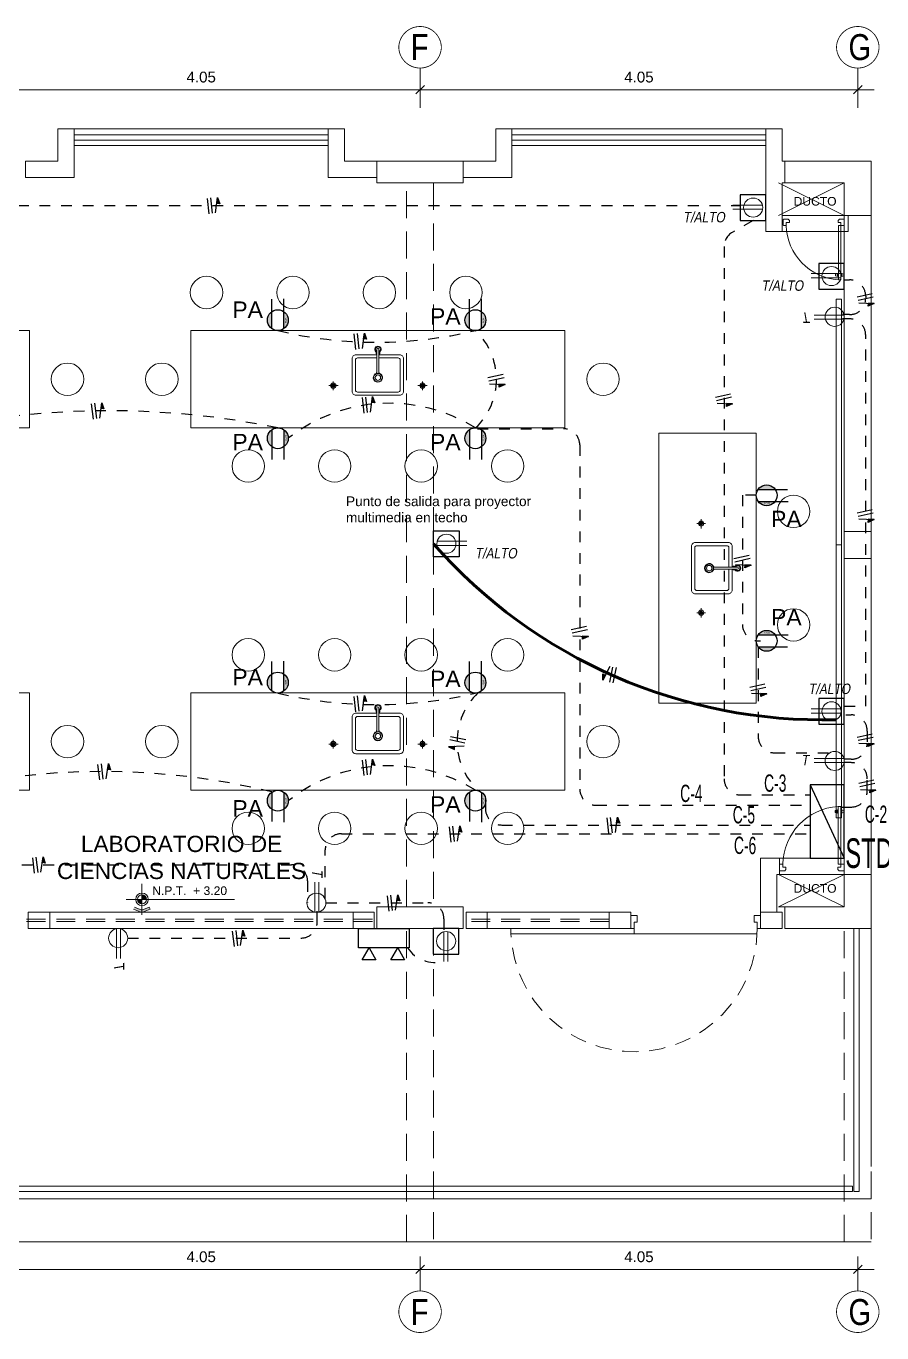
# Model space of a CAD drawing. Header units: millimetres. Extents: x 3354 to 3637, y 1117 to 1358.
# Drawn here: x 3395.41 to 3403.33, y 1125.08 to 1137.18 of the extents above; entities that cross this region are included whole.
import ezdxf

# ---------------------------------------------------------------- set-up
doc = ezdxf.new("R2010")
doc.units = ezdxf.units.MM
for name, pattern in [('DASHED', [0.75, 0.5, -0.25]), ('DASHED2', [0.375, 0.25, -0.125]), ('TRAZOS2', [0.225, 0.15, -0.075])]:
    doc.linetypes.add(name, pattern=pattern)
for name, color, linetype, lineweight in [('cables', 152, 'Continuous', 60), ('CASCO', 252, 'Continuous', 9), ('INST. TOMAC.', 3, 'DASHED', 30), ('muros', 7, 'Continuous', 5), ('TABLERO', 122, 'Continuous', 25), ('TEX-ELEC', 7, 'Continuous', 30)]:
    doc.layers.add(name, color=color, linetype=linetype, lineweight=lineweight)
for name, color, linetype in [('centro de luz', 90, 'Continuous'), ('N° cond', 141, 'Continuous'), ('TOMACORRIENTE', 240, 'Continuous')]:
    doc.layers.add(name, color=color, linetype=linetype)
doc.layers.add('Efec-muebles', color=7, linetype='Continuous', lineweight=13, true_color=0x85826f)
doc.styles.add('1', font='arial.ttf')
doc.styles.add('2-SIETE', font='ARIALN.TTF', dxfattribs={"height": 0.07})
doc.styles.add('BYE', font='ARIALN.TTF', dxfattribs={"oblique": 10, "height": 2})
doc.styles.get("Standard").update_dxf_attribs({"font": 'arial.ttf'})
doc.styles.add('style1', font='arial.ttf')
doc.styles.add('style2', font='arial.ttf')
doc.dimstyles.new('Esc  1  50', dxfattribs={"dimtxt": 0.1, "dimasz": 0.08, "dimexe": 0.2, "dimexo": 0.15, "dimgap": 0.065, "dimtad": 1, "dimzin": 4, "dimdsep": 46, "dimtxsty": 'Standard', "dimblk": 'OBLIQUE', "dimcen": 0.12, "dimdle": 0.15, "dimadec": 0, "dimazin": 0, "dimtfac": 1, "dimtix": 1, "dimtmove": 0, "dimatfit": 3, "dimldrblk": 'OBLIQUE', "dimfxl": 1, "dimarcsym": 0})

# ---------------------------------------------------------------- blocks, each defined once
blk = doc.blocks.new('lavaderok')
at = {"layer": 'Efec-muebles'}
for p, q in [((3034.3, 1661.195), (3034.122, 1661.195)), ((3034.293, 1661.245), (3034.293, 1661.234)), ((3034.3, 1661.245), (3034.293, 1661.245)), ((3034.3, 1661.234), (3034.293, 1661.234)), ((3034.3, 1661.062), (3034.3, 1661.275)), ((3034.319, 1661.062), (3034.319, 1661.275)), ((3034.327, 1661.245), (3034.319, 1661.245)), ((3034.327, 1661.234), (3034.319, 1661.234)), ((3034.497, 1661.195), (3034.319, 1661.195)), ((3034.327, 1661.245), (3034.327, 1661.234)), ((3034.102, 1661.175), (3034.102, 1660.9)), ((3034.517, 1660.9), (3034.517, 1661.175)), ((3033.897, 1660.898), (3033.897, 1660.978)), ((3034.722, 1660.898), (3034.722, 1660.978)), ((3033.943, 1660.939), (3033.856, 1660.939)), ((3034.122, 1660.88), (3034.497, 1660.88)), ((3034.767, 1660.939), (3034.68, 1660.939))]:
    blk.add_line(p, q, dxfattribs=at)
for points in [[(3034.3, 1661.225), (3034.107, 1661.225, 0.414214), (3034.072, 1661.19), (3034.072, 1660.885, 0.414214), (3034.107, 1660.85)], [(3034.107, 1660.85), (3034.512, 1660.85, 0.414214), (3034.547, 1660.885), (3034.547, 1661.19, 0.414214), (3034.512, 1661.225), (3034.319, 1661.225)]]:
    blk.add_lwpolyline(points, format="xyb", dxfattribs=at)
for centre, radius in [((3033.897, 1660.939), 0.0242), ((3033.897, 1660.939), 0.015), ((3033.897, 1660.939), 0.00883), ((3034.31, 1661.013), 0.025), ((3034.722, 1660.939), 0.0242), ((3034.722, 1660.939), 0.015), ((3034.722, 1660.939), 0.00883)]:
    blk.add_circle(centre, radius, dxfattribs=at)
for centre, radius, start, end in [((3034.122, 1661.175), 0.02, 90, 180), ((3034.31, 1661.275), 0.0296, 288.7841, 251.2159), ((3034.31, 1661.275), 0.0226, 294.9499, 245.0501), ((3034.31, 1661.275), 0.00952, 0, 180), ((3034.497, 1661.175), 0.02, 0, 90), ((3034.31, 1661.062), 0.0125, 139.6408, 40.3592), ((3034.31, 1661.013), 0.0428, 103.9271, 76.0729), ((3034.31, 1661.013), 0.0383, 99.4862, 80.5138), ((3034.31, 1661.062), 0.00953, 180, 0), ((3034.122, 1660.9), 0.02, 180, 270), ((3034.497, 1660.9), 0.02, 270, 0)]:
    blk.add_arc(centre, radius, start, end, dxfattribs=at)
blk = doc.blocks.new('_Oblique')
at = {"color": 0, "linetype": 'ByBlock', "lineweight": -2}
blk.add_line((-0.5, -0.5), (0.5, 0.5), dxfattribs=at)
blk = doc.blocks.new('*D343')
at = {"layer": 'CASCO', "color": 0, "lineweight": -2, "transparency": 16777216}
for p, q in [((3372.536, 1257.698), (3372.536, 1258.066)), ((3376.586, 1257.698), (3376.586, 1258.066)), ((3372.386, 1257.866), (3376.736, 1257.866))]:
    blk.add_line(p, q, dxfattribs=at)
at = {"layer": 'Defpoints', "color": 0, "transparency": 16777216}
for p in [(3376.586, 1257.866), (3372.536, 1257.548), (3376.586, 1257.548)]:
    blk.add_point(p, dxfattribs=at)
at = {"layer": 'CASCO', "color": 0, "lineweight": -2, "transparency": 16777216, "xscale": 0.08, "yscale": 0.08, "zscale": 0.08, "rotation": 180}
blk.add_blockref('_Oblique', (3372.536, 1257.866), dxfattribs=at)
at = {"layer": 'CASCO', "color": 0, "lineweight": -2, "transparency": 16777216, "xscale": 0.08, "yscale": 0.08, "zscale": 0.08}
blk.add_blockref('_Oblique', (3376.586, 1257.866), dxfattribs=at)
at = {"layer": 'CASCO', "color": 0, "transparency": 16777216, "insert": (3374.561, 1257.982), "char_height": 0.1, "attachment_point": 5}
blk.add_mtext('4.05', dxfattribs=at)
blk = doc.blocks.new('*D344')
at = {"layer": 'CASCO', "color": 0, "lineweight": -2, "transparency": 16777216}
for p, q in [((3376.586, 1257.698), (3376.586, 1258.066)), ((3380.636, 1257.698), (3380.636, 1258.066)), ((3376.436, 1257.866), (3380.786, 1257.866))]:
    blk.add_line(p, q, dxfattribs=at)
at = {"layer": 'Defpoints', "color": 0, "transparency": 16777216}
for p in [(3380.636, 1257.866), (3376.586, 1257.548), (3380.636, 1257.548)]:
    blk.add_point(p, dxfattribs=at)
at = {"layer": 'CASCO', "color": 0, "lineweight": -2, "transparency": 16777216, "xscale": 0.08, "yscale": 0.08, "zscale": 0.08, "rotation": 180}
blk.add_blockref('_Oblique', (3376.586, 1257.866), dxfattribs=at)
at = {"layer": 'CASCO', "color": 0, "lineweight": -2, "transparency": 16777216, "xscale": 0.08, "yscale": 0.08, "zscale": 0.08}
blk.add_blockref('_Oblique', (3380.636, 1257.866), dxfattribs=at)
at = {"layer": 'CASCO', "color": 0, "transparency": 16777216, "insert": (3378.611, 1257.982), "char_height": 0.1, "attachment_point": 5}
blk.add_mtext('4.05', dxfattribs=at)
blk = doc.blocks.new('*D355')
at = {"layer": 'CASCO', "color": 0, "lineweight": -2, "transparency": 16777216}
for p, q in [((3372.536, 1247.068), (3372.536, 1246.749)), ((3376.586, 1247.068), (3376.586, 1246.749)), ((3372.386, 1246.949), (3376.736, 1246.949))]:
    blk.add_line(p, q, dxfattribs=at)
at = {"layer": 'Defpoints', "color": 0, "transparency": 16777216}
for p in [(3372.536, 1247.218), (3376.586, 1247.218), (3376.586, 1246.949)]:
    blk.add_point(p, dxfattribs=at)
at = {"layer": 'CASCO', "color": 0, "lineweight": -2, "transparency": 16777216, "xscale": 0.08, "yscale": 0.08, "zscale": 0.08, "rotation": 180}
blk.add_blockref('_Oblique', (3372.536, 1246.949), dxfattribs=at)
at = {"layer": 'CASCO', "color": 0, "lineweight": -2, "transparency": 16777216, "xscale": 0.08, "yscale": 0.08, "zscale": 0.08}
blk.add_blockref('_Oblique', (3376.586, 1246.949), dxfattribs=at)
at = {"layer": 'CASCO', "color": 0, "transparency": 16777216, "insert": (3374.561, 1247.065), "char_height": 0.1, "attachment_point": 5}
blk.add_mtext('4.05', dxfattribs=at)
blk = doc.blocks.new('*D356')
at = {"layer": 'CASCO', "color": 0, "lineweight": -2, "transparency": 16777216}
for p, q in [((3376.586, 1247.068), (3376.586, 1246.749)), ((3380.636, 1247.068), (3380.636, 1246.749)), ((3376.436, 1246.949), (3380.786, 1246.949))]:
    blk.add_line(p, q, dxfattribs=at)
at = {"layer": 'Defpoints', "color": 0, "transparency": 16777216}
for p in [(3376.586, 1247.218), (3380.636, 1247.218), (3380.636, 1246.949)]:
    blk.add_point(p, dxfattribs=at)
at = {"layer": 'CASCO', "color": 0, "lineweight": -2, "transparency": 16777216, "xscale": 0.08, "yscale": 0.08, "zscale": 0.08, "rotation": 180}
blk.add_blockref('_Oblique', (3376.586, 1246.949), dxfattribs=at)
at = {"layer": 'CASCO', "color": 0, "lineweight": -2, "transparency": 16777216, "xscale": 0.08, "yscale": 0.08, "zscale": 0.08}
blk.add_blockref('_Oblique', (3380.636, 1246.949), dxfattribs=at)
at = {"layer": 'CASCO', "color": 0, "transparency": 16777216, "insert": (3378.611, 1247.065), "char_height": 0.1, "attachment_point": 5}
blk.add_mtext('4.05', dxfattribs=at)
blk = doc.blocks.new('THT')
for p, q in [((-1.074, 0.413), (-1.014, 0.413)), ((-1.074, 0.293), (-1.074, 0.413)), ((-1.014, 0.413), (-1.014, 0.353)), ((0.126, 0.413), (0.066, 0.413)), ((0.066, 0.413), (0.066, 0.353)), ((0.126, 0.293), (0.126, 0.413)), ((-1.044, 0.293), (-1.074, 0.293)), ((-1.044, 0.353), (-1.044, 0.293)), ((-1.014, 0.353), (-1.044, 0.353)), ((0.096, 0.245), (-1.044, 0.245)), ((0.066, 0.353), (0.096, 0.353)), ((0.096, 0.353), (0.096, 0.293)), ((0.096, 0.293), (0.126, 0.293)), ((0.096, 0.293), (0.096, 0.245)), ((1.236, 0.293), (0.096, 0.293)), ((0.096, 0.245), (1.236, 0.245)), ((1.236, 0.245), (1.236, 0.293))]:
    blk.add_line(p, q)
at = {"linetype": 'TRAZOS2'}
blk.add_arc((0.096, 0.293), 1.14, 180, 357.5868, dxfattribs=at)
blk = doc.blocks.new('cgytutytry')
at = {"layer": 'CASCO'}
for p, q in [((-4.482, 891.175), (-4.487, 891.175)), ((-4.487, 891.175), (-4.487, 891.1)), ((-4.487, 891.1), (-4.487, 891.175)), ((-4.487, 891.175), (-4.482, 891.175)), ((-4.467, 891.08), (-4.487, 891.1)), ((-4.467, 891.08), (-4.487, 891.1)), ((-4.482, 891.18), (-4.482, 891.175)), ((-4.391, 891.18), (-4.482, 891.18)), ((-4.482, 891.175), (-4.482, 891.18)), ((-4.432, 891.08), (-4.467, 891.08)), ((-4.432, 891.08), (-4.467, 891.08)), ((-4.386, 891.126), (-4.432, 891.126)), ((-4.432, 891.126), (-4.432, 891.08)), ((-4.391, 891.18), (-4.391, 891.175)), ((-4.391, 891.18), (-4.391, 891.175)), ((-4.386, 891.175), (-4.391, 891.175)), ((-4.391, 891.175), (-4.386, 891.175)), ((-4.386, 891.175), (-4.386, 891.126)), ((-4.386, 891.175), (-4.386, 891.126)), ((-4.386, 891.085), (-4.386, 891.126)), ((-4.386, 891.126), (-3.497, 891.126)), ((-3.497, 891.085), (-4.386, 891.085)), ((-3.598, 891.132), (-3.598, 891.14)), ((-3.598, 891.14), (-3.594, 891.14)), ((-3.55, 891.132), (-3.598, 891.132)), ((-3.598, 891.075), (-3.598, 891.08)), ((-3.598, 891.08), (-3.55, 891.08)), ((-3.594, 891.075), (-3.598, 891.075)), ((-3.594, 891.155), (-3.589, 891.175)), ((-3.594, 891.14), (-3.594, 891.155)), ((-3.594, 891.057), (-3.594, 891.075)), ((-3.589, 891.037), (-3.594, 891.057)), ((-3.589, 891.175), (-3.559, 891.175)), ((-3.559, 891.175), (-3.554, 891.155)), ((-3.554, 891.057), (-3.559, 891.037)), ((-3.554, 891.155), (-3.554, 891.137)), ((-3.554, 891.137), (-3.55, 891.137)), ((-3.55, 891.075), (-3.554, 891.075)), ((-3.554, 891.075), (-3.554, 891.057)), ((-3.55, 891.137), (-3.55, 891.132)), ((-3.55, 891.08), (-3.55, 891.075)), ((-3.497, 891.126), (-3.497, 891.085)), ((-3.559, 891.037), (-3.589, 891.037)), ((-4.467, 890.281), (-4.487, 890.261)), ((-4.487, 890.261), (-4.467, 890.281)), ((-4.487, 890.261), (-4.487, 890.185)), ((-4.487, 890.185), (-4.487, 890.261)), ((-4.467, 890.281), (-4.433, 890.281)), ((-4.467, 890.281), (-4.433, 890.281)), ((-4.433, 890.281), (-4.433, 890.231)), ((-4.487, 890.185), (-4.482, 890.185)), ((-4.482, 890.185), (-4.487, 890.185)), ((-4.482, 890.185), (-4.482, 890.18)), ((-4.482, 890.18), (-4.482, 890.185)), ((-4.482, 890.18), (-4.391, 890.18)), ((-4.433, 890.231), (-4.386, 890.231)), ((-4.391, 890.185), (-4.386, 890.185)), ((-4.391, 890.185), (-4.391, 890.18)), ((-4.386, 890.185), (-4.391, 890.185)), ((-4.391, 890.185), (-4.391, 890.18)), ((-4.386, 890.231), (-4.386, 890.185)), ((-4.386, 890.231), (-4.386, 890.185))]:
    blk.add_line(p, q, dxfattribs=at)
for points in [[(-4.432, 891.08), (-4.432, 891.126), (-4.386, 891.126)], [(-4.386, 890.231), (-4.433, 890.231), (-4.433, 890.281)]]:
    blk.add_lwpolyline(points, dxfattribs=at)
for points in [[(-3.497, 891.126), (-3.497, 891.085), (-4.386, 891.085), (-4.386, 891.126)], [(-3.55, 891.132), (-3.55, 891.137), (-3.598, 891.137), (-3.598, 891.132)], [(-3.55, 891.08), (-3.55, 891.075), (-3.598, 891.075), (-3.598, 891.08)], [(-3.554, 891.14), (-3.554, 891.155), (-3.559, 891.175), (-3.589, 891.175), (-3.594, 891.155), (-3.594, 891.14)], [(-3.554, 891.071), (-3.554, 891.057), (-3.559, 891.037), (-3.589, 891.037), (-3.594, 891.057), (-3.594, 891.071)]]:
    blk.add_lwpolyline(points, close=True, dxfattribs=at)
blk.add_arc((-4.408, 891.143), 0.913, 271.3362, 356.359, dxfattribs=at)
blk = doc.blocks.new('dtyrdyt')
at = {"layer": 'CASCO'}
h = blk.add_hatch(color=256, dxfattribs=at)
h.paths.add_polyline_path([(850.126, 424.939), (850.167, 424.939, 0.414214), (850.126, 424.98)])
h.paths.add_polyline_path([(850.126, 424.898), (850.126, 424.939), (850.084, 424.939, 0.414214)])
blk.add_hatch(color=256, dxfattribs=at).paths.add_polyline_path([(850.126, 424.839), (850.057, 424.867), (850.049, 424.849), (850.126, 424.818), (850.202, 424.849), (850.194, 424.867)])
for p, q in [((850.126, 424.939), (850.126, 425.084)), ((849.981, 424.939), (850.981, 424.939)), ((850.126, 424.818), (850.049, 424.849)), ((850.126, 424.839), (850.057, 424.867)), ((850.126, 424.939), (850.126, 424.795)), ((850.126, 424.839), (850.194, 424.867)), ((850.126, 424.818), (850.202, 424.849)), ((850.202, 424.849), (850.194, 424.867))]:
    blk.add_line(p, q, dxfattribs=at)
for radius in [0.0578, 0.0413]:
    blk.add_circle((850.126, 424.939), radius, dxfattribs=at)
blk = doc.blocks.new('D')
at = {"layer": 'TABLERO'}
blk.add_line((3390.514, 1173.454), (3390.831, 1172.773), dxfattribs=at)
blk.add_lwpolyline([(3390.514, 1173.454), (3390.514, 1172.773), (3390.831, 1172.773), (3390.831, 1173.454)], close=True, dxfattribs=at)
blk = doc.blocks.new('T')
at = {"color": 4, "linetype": 'Continuous', "lineweight": 20, "ltscale": 0.1}
for p, q in [((-49.2221, 238.5732), (-49.433, 238.5732)), ((-49.2221, 238.5443), (-49.433, 238.5443))]:
    blk.add_line(p, q, dxfattribs=at)
blk.add_circle((-49.2892, 238.5559), 0.0671, dxfattribs=at)
blk = doc.blocks.new('tc')
at = {"layer": 'cables', "xscale": 1.320000000000436, "yscale": 1.320000000000436, "zscale": 1.320000000000436}
blk.add_blockref('T', (3434.581, 833.171), dxfattribs=at)
at = {"style": 'BYE', "oblique": 10}
blk.add_text('T', height=0.0964, dxfattribs=at).set_placement((3369.209, 1148.025))
blk = doc.blocks.new('2 PISO')
at = {"layer": 'CASCO', "lineweight": 0}
for p, q in [((3375.736, 1257.503), (3373.386, 1257.503)), ((3379.786, 1257.503), (3377.436, 1257.503)), ((3380.761, 1247.9), (3380.761, 1250.103))]:
    blk.add_line(p, q, dxfattribs=at)
at = {"layer": 'CASCO', "ltscale": 2}
for p, q in [((3373.386, 1257.349), (3375.736, 1257.349)), ((3377.436, 1257.349), (3379.786, 1257.349))]:
    blk.add_line(p, q, dxfattribs=at)
at = {"layer": 'CASCO', "lineweight": 5}
for p, q in [((3379.901, 1257.003), (3380.511, 1256.703)), ((3380.511, 1257.003), (3379.901, 1256.703)), ((3379.901, 1250.303), (3380.511, 1250.603)), ((3380.511, 1250.303), (3379.901, 1250.603)), ((3379.961, 1250.303), (3379.901, 1250.303))]:
    blk.add_line(p, q, dxfattribs=at)
at = {"layer": 'CASCO', "ltscale": 2, "const_width": 0.0076}
for points in [[(3376.783, 1258.263, 0.951688), (3376.389, 1258.263, 1)], [(3380.833, 1258.263, 0.951688), (3380.439, 1258.263, 1)], [(3376.783, 1246.552, -0.951688), (3376.389, 1246.552, -1)], [(3380.833, 1246.552, -0.951688), (3380.439, 1246.552, -1)]]:
    blk.add_lwpolyline(points, format="xyb", close=True, dxfattribs=at)
at = {"layer": 'CASCO', "ltscale": 2}
for points in [[(3373.386, 1257.503), (3373.236, 1257.503), (3373.236, 1257.203), (3372.936, 1257.203), (3372.936, 1257.053), (3373.386, 1257.053)], [(3376.186, 1257.203), (3375.886, 1257.203), (3375.886, 1257.503), (3375.736, 1257.503), (3375.736, 1257.053), (3376.186, 1257.053)], [(3377.436, 1257.503), (3377.286, 1257.503), (3377.286, 1257.203), (3376.986, 1257.203), (3376.986, 1257.053), (3377.436, 1257.053)], [(3373.161, 1250.253), (3375.966, 1250.253), (3375.966, 1250.103), (3373.161, 1250.103)], [(3377.206, 1250.253), (3378.336, 1250.253), (3378.336, 1250.103), (3377.206, 1250.103)]]:
    blk.add_lwpolyline(points, close=True, dxfattribs=at)
at = {"layer": 'CASCO'}
for points in [[(3373.386, 1257.449), (3375.736, 1257.449), (3375.736, 1257.399), (3373.386, 1257.399), (3373.386, 1257.449)], [(3377.436, 1257.449), (3379.786, 1257.449), (3379.786, 1257.399), (3377.436, 1257.399), (3377.436, 1257.449)], [(3376.186, 1257.003), (3376.186, 1257.203), (3376.986, 1257.203), (3376.986, 1257.003), (3376.186, 1257.003)], [(3379.961, 1257.203), (3380.761, 1257.203), (3380.761, 1256.703), (3380.511, 1256.703), (3380.511, 1257.003), (3379.961, 1257.003), (3379.961, 1257.203)], [(3379.961, 1250.103), (3380.761, 1250.103), (3380.761, 1250.603), (3380.511, 1250.603), (3380.511, 1250.303), (3379.961, 1250.303), (3379.961, 1250.103)], [(3376.186, 1250.103), (3376.186, 1250.303), (3376.986, 1250.303), (3376.986, 1250.103), (3376.186, 1250.103)]]:
    blk.add_lwpolyline(points, dxfattribs=at)
at = {"layer": 'CASCO', "ltscale": 2}
for points in [[(3379.936, 1257.003), (3379.961, 1257.003), (3379.961, 1257.203), (3379.936, 1257.203), (3379.936, 1257.503), (3379.786, 1257.503), (3379.786, 1257.053), (3379.786, 1257.053), (3379.786, 1256.553), (3379.936, 1256.553), (3379.936, 1256.553), (3379.936, 1256.553), (3379.936, 1257.003)], [(3379.736, 1250.253), (3379.736, 1250.753), (3379.911, 1250.753), (3379.911, 1250.603), (3379.886, 1250.603), (3379.886, 1250.253), (3379.736, 1250.253)]]:
    blk.add_lwpolyline(points, dxfattribs=at)
at = {"layer": 'CASCO', "linetype": 'DASHED2', "lineweight": 5}
for points in [[(3376.461, 1257.003), (3376.711, 1257.003), (3376.711, 1250.303), (3376.461, 1250.303)], [(3380.511, 1250.103), (3380.761, 1250.103), (3380.761, 1247.203), (3380.511, 1247.203)]]:
    blk.add_lwpolyline(points, close=True, dxfattribs=at)
at = {"layer": 'CASCO', "lineweight": 5}
for points in [[(3379.936, 1256.553), (3380.546, 1256.553), (3380.546, 1256.703), (3379.936, 1256.703)], [(3379.911, 1250.753), (3380.511, 1250.753), (3380.511, 1250.603), (3379.911, 1250.603)]]:
    blk.add_lwpolyline(points, close=True, dxfattribs=at)
at = {"layer": 'CASCO'}
for points in [[(3380.511, 1253.778), (3380.761, 1253.778), (3380.761, 1256.703), (3380.511, 1256.703)], [(3380.486, 1253.653), (3380.486, 1255.928), (3380.436, 1255.928), (3380.436, 1253.653)], [(3380.511, 1253.778), (3380.511, 1253.528), (3380.761, 1253.528), (3380.761, 1253.778)], [(3380.486, 1253.653), (3380.486, 1251.128), (3380.436, 1251.128), (3380.436, 1253.653)], [(3380.511, 1253.528), (3380.761, 1253.528), (3380.761, 1250.603), (3380.511, 1250.603)], [(3373.161, 1250.103), (3372.961, 1250.103), (3372.961, 1250.253), (3373.161, 1250.253)], [(3376.161, 1250.103), (3375.966, 1250.103), (3375.966, 1250.253), (3376.161, 1250.253)], [(3377.011, 1250.103), (3377.206, 1250.103), (3377.206, 1250.253), (3377.011, 1250.253)], [(3378.536, 1250.103), (3378.336, 1250.103), (3378.336, 1250.253), (3378.536, 1250.253)], [(3379.936, 1250.103), (3379.736, 1250.103), (3379.736, 1250.253), (3379.936, 1250.253)]]:
    blk.add_lwpolyline(points, close=True, dxfattribs=at)
at = {"layer": 'CASCO', "linetype": 'DASHED2', "ltscale": 0.7}
for points in [[(3372.946, 1250.191), (3376.186, 1250.191)], [(3372.946, 1250.168), (3376.186, 1250.168)], [(3378.336, 1250.191), (3376.986, 1250.191)], [(3378.336, 1250.168), (3376.986, 1250.168)]]:
    blk.add_lwpolyline(points, dxfattribs=at)
at = {"layer": 'CASCO', "linetype": 'DASHED2', "lineweight": 5}
blk.add_lwpolyline([(3376.461, 1247.203), (3376.461, 1250.103), (3376.711, 1250.103), (3376.711, 1247.203)], dxfattribs=at)
at = {"layer": 'CASCO', "lineweight": 0}
for points in [[(3380.599, 1250.103), (3380.649, 1250.103), (3380.649, 1247.669), (3380.599, 1247.669)], [(3380.586, 1247.719), (3380.586, 1247.669), (3356.372, 1247.669), (3356.372, 1247.719)]]:
    blk.add_lwpolyline(points, close=True, dxfattribs=at)
blk.add_lwpolyline([(3380.761, 1247.603), (3380.761, 1247.603), (3356.211, 1247.603), (3356.211, 1247.603)], dxfattribs=at)
at = {"layer": 'CASCO', "lineweight": 0, "ltscale": 0.5}
blk.add_lwpolyline([(3356.211, 1247.203), (3356.211, 1247.203), (3380.761, 1247.203), (3380.761, 1247.203)], dxfattribs=at)
at = {"layer": 'CASCO', "lineweight": 13, "rotation": 270}
for p, xscale, yscale, zscale in [((2876.916, 1254.131), 0.5650878199641471, 0.5650878199641471, 0.5650878199641471), ((2845.803, 1253.33), -0.5999999999998181, 0.5999999999998181, 0.5999999999998181)]:
    blk.add_blockref('cgytutytry', p, dxfattribs=dict(at, xscale=xscale, yscale=yscale, zscale=zscale))
at = {"layer": 'CASCO'}
blk.add_blockref('dtyrdyt', (2523.887, 825.434), dxfattribs=at)
at = {"layer": 'CASCO', "xscale": -1.000025000609412, "yscale": 1.000025001168297, "zscale": 1.000025000625009}
blk.add_blockref('THT', (3378.662, 1249.81), dxfattribs=at)
at = {"layer": 'CASCO', "style": 'style1', "width": 0.8}
for s, p in [('F', (3376.5, 1258.14)), ('G', (3380.55, 1258.14)), ('F', (3376.5, 1246.434)), ('G', (3380.55, 1246.434))]:
    blk.add_text(s, height=0.24, dxfattribs=at).set_placement(p)
at = {"layer": 'CASCO', "style": '1'}
blk.add_text('N.P.T.  + 3.20', height=0.08, dxfattribs=at).set_placement((3374.108, 1250.413))
at = {"layer": 'CASCO'}
for s, insert, char_height, width, attachment_point, style in [('\\A1;DUCTO', (3380.241, 1256.873), 0.08, 2.09636, 2, '1'), ('\\A1;LABORATORIO DE \\PCIENCIAS NATURALES', (3374.379, 1250.76), 0.15, 4.61659, 5, 'style2'), ('\\A1;DUCTO', (3380.241, 1250.433), 0.08, 2.09636, 8, '1')]:
    blk.add_mtext(s, dxfattribs=dict(at, insert=insert, char_height=char_height, width=width, attachment_point=attachment_point, style=style))
for base, p1, p2, picture, middle in [((3376.586, 1257.866), (3372.536, 1257.548), (3376.586, 1257.548), '*D343', (3374.561, 1257.982)), ((3380.636, 1257.866), (3376.586, 1257.548), (3380.636, 1257.548), '*D344', (3378.611, 1257.982)), ((3376.586, 1246.949), (3372.536, 1247.218), (3376.586, 1247.218), '*D355', (3374.561, 1247.065)), ((3380.636, 1246.949), (3376.586, 1247.218), (3380.636, 1247.218), '*D356', (3378.611, 1247.065))]:
    dim = blk.add_linear_dim(base=base, p1=p1, p2=p2, dimstyle='Esc  1  50', dxfattribs=at)
    dim.commit()
    dim.dimension.update_dxf_attribs({"geometry": picture, "text_midpoint": middle})

msp = doc.modelspace()

# ---------------------------------------------------------------- hatches: boundary and pattern name
at = {"lineweight": 5}
h = msp.add_hatch(color=92, dxfattribs=at)
h.paths.add_polyline_path([(3397.797, 1134.534, -0.239232), (3397.836, 1134.456, -0.239232), (3397.797, 1134.378)])
h.paths.add_polyline_path([(3397.685, 1134.376, -0.247934), (3397.643, 1134.456, -0.247934), (3397.685, 1134.535)])
h.paths.add_polyline_path([(3397.825, 1134.424), (3397.825, 1134.482), (3397.801, 1134.482), (3397.801, 1134.424)], flags=24)
h = msp.add_hatch(color=92, dxfattribs=at)
h.paths.add_polyline_path([(3399.625, 1134.534, -0.239232), (3399.665, 1134.456, -0.239232), (3399.625, 1134.378)])
h.paths.add_polyline_path([(3399.514, 1134.376, -0.247934), (3399.472, 1134.456, -0.247934), (3399.514, 1134.535)])
h.paths.add_polyline_path([(3399.654, 1134.424), (3399.654, 1134.482), (3399.629, 1134.482), (3399.629, 1134.424)], flags=24)
h = msp.add_hatch(color=92, dxfattribs=at)
h.paths.add_polyline_path([(3397.797, 1133.285, 0.239232), (3397.836, 1133.363, 0.239232), (3397.797, 1133.441)])
h.paths.add_polyline_path([(3397.685, 1133.443, 0.247934), (3397.643, 1133.363, 0.247934), (3397.685, 1133.283)])
h.paths.add_polyline_path([(3397.825, 1133.395), (3397.825, 1133.337), (3397.801, 1133.337), (3397.801, 1133.395)], flags=24)
h = msp.add_hatch(color=92, dxfattribs=at)
h.paths.add_polyline_path([(3399.625, 1133.285, 0.239232), (3399.665, 1133.363, 0.239232), (3399.625, 1133.441)])
h.paths.add_polyline_path([(3399.514, 1133.443, 0.247934), (3399.472, 1133.363, 0.247934), (3399.514, 1133.283)])
h.paths.add_polyline_path([(3399.654, 1133.395), (3399.654, 1133.337), (3399.629, 1133.337), (3399.629, 1133.395)], flags=24)
h = msp.add_hatch(color=92, dxfattribs=at)
h.paths.add_polyline_path([(3402.34, 1132.778, -0.239232), (3402.263, 1132.738, -0.239232), (3402.185, 1132.778)])
h.paths.add_polyline_path([(3402.183, 1132.889, -0.247934), (3402.263, 1132.931, -0.247934), (3402.342, 1132.889)])
h.paths.add_polyline_path([(3402.231, 1132.749), (3402.289, 1132.749), (3402.289, 1132.774), (3402.231, 1132.774)], flags=24)
h = msp.add_hatch(color=92, dxfattribs=at)
h.paths.add_polyline_path([(3402.34, 1131.545, 0.239232), (3402.263, 1131.585, 0.239232), (3402.185, 1131.545)])
h.paths.add_polyline_path([(3402.183, 1131.434, 0.247934), (3402.263, 1131.392, 0.247934), (3402.342, 1131.434)])
h.paths.add_polyline_path([(3402.231, 1131.574), (3402.289, 1131.574), (3402.289, 1131.549), (3402.231, 1131.549)], flags=24)
h = msp.add_hatch(color=92, dxfattribs=at)
h.paths.add_polyline_path([(3397.797, 1131.18, -0.239232), (3397.836, 1131.102, -0.239232), (3397.797, 1131.024)])
h.paths.add_polyline_path([(3397.685, 1131.023, -0.247934), (3397.643, 1131.102, -0.247934), (3397.685, 1131.182)])
h.paths.add_polyline_path([(3397.825, 1131.07), (3397.825, 1131.128), (3397.801, 1131.128), (3397.801, 1131.07)], flags=24)
h = msp.add_hatch(color=92, dxfattribs=at)
h.paths.add_polyline_path([(3399.625, 1131.18, -0.239232), (3399.665, 1131.102, -0.239232), (3399.625, 1131.024)])
h.paths.add_polyline_path([(3399.514, 1131.023, -0.247934), (3399.472, 1131.102, -0.247934), (3399.514, 1131.182)])
h.paths.add_polyline_path([(3399.654, 1131.07), (3399.654, 1131.128), (3399.629, 1131.128), (3399.629, 1131.07)], flags=24)
h = msp.add_hatch(color=92, dxfattribs=at)
h.paths.add_polyline_path([(3397.797, 1129.932, 0.239232), (3397.836, 1130.009, 0.239232), (3397.797, 1130.087)])
h.paths.add_polyline_path([(3397.685, 1130.089, 0.247934), (3397.643, 1130.009, 0.247934), (3397.685, 1129.93)])
h.paths.add_polyline_path([(3397.825, 1130.041), (3397.825, 1129.983), (3397.801, 1129.983), (3397.801, 1130.041)], flags=24)
h = msp.add_hatch(color=92, dxfattribs=at)
h.paths.add_polyline_path([(3399.625, 1129.932, 0.239232), (3399.665, 1130.009, 0.239232), (3399.625, 1130.087)])
h.paths.add_polyline_path([(3399.514, 1130.089, 0.247934), (3399.472, 1130.009, 0.247934), (3399.514, 1129.93)])
h.paths.add_polyline_path([(3399.654, 1130.041), (3399.654, 1129.983), (3399.629, 1129.983), (3399.629, 1130.041)], flags=24)
at = {"layer": 'N° cond'}
for points in [[(3397.183, 1135.591), (3397.175, 1135.537), (3397.202, 1135.533)], [(3403.259, 1134.609), (3403.204, 1134.611), (3403.203, 1134.584)], [(3398.542, 1134.337), (3398.534, 1134.283), (3398.561, 1134.279)], [(3399.843, 1133.861), (3399.788, 1133.863), (3399.787, 1133.836)], [(3398.617, 1133.748), (3398.609, 1133.694), (3398.636, 1133.69)], [(3396.112, 1133.692), (3396.104, 1133.638), (3396.131, 1133.634)], [(3401.948, 1133.681), (3401.894, 1133.684), (3401.892, 1133.656)], [(3403.259, 1132.61), (3403.204, 1132.613), (3403.203, 1132.585)], [(3402.118, 1132.188), (3402.064, 1132.19), (3402.062, 1132.163)], [(3400.614, 1131.53), (3400.559, 1131.532), (3400.558, 1131.505)], [(3400.746, 1131.123), (3400.77, 1131.171), (3400.746, 1131.184)], [(3398.542, 1130.984), (3398.534, 1130.929), (3398.561, 1130.926)], [(3402.265, 1130.997), (3402.21, 1131), (3402.209, 1130.972)], [(3399.32, 1130.507), (3399.375, 1130.51), (3399.376, 1130.483)], [(3403.259, 1130.534), (3403.204, 1130.537), (3403.203, 1130.51)], [(3396.172, 1130.353), (3396.164, 1130.299), (3396.191, 1130.295)], [(3398.617, 1130.394), (3398.609, 1130.34), (3398.636, 1130.336)], [(3403.274, 1130.107), (3403.219, 1130.11), (3403.218, 1130.082)], [(3400.884, 1129.858), (3400.876, 1129.804), (3400.903, 1129.8)], [(3399.423, 1129.777), (3399.415, 1129.723), (3399.442, 1129.719)], [(3395.569, 1129.49), (3395.561, 1129.436), (3395.588, 1129.432)], [(3398.851, 1129.139), (3398.843, 1129.085), (3398.87, 1129.081)], [(3397.417, 1128.812), (3397.409, 1128.758), (3397.436, 1128.754)]]:
    msp.add_hatch(color=3, dxfattribs=at).paths.add_polyline_path(points)

# ---------------------------------------------------------------- linework, layer by layer
for points in [[(3402.256, 1135.615), (3402.019, 1135.615), (3402.019, 1135.377), (3402.256, 1135.377)], [(3402.981, 1134.981), (3402.744, 1134.981), (3402.744, 1134.743), (3402.981, 1134.743)], [(3399.181, 1132.505), (3399.418, 1132.505), (3399.418, 1132.267), (3399.181, 1132.267)], [(3402.981, 1130.954), (3402.744, 1130.954), (3402.744, 1130.716), (3402.981, 1130.716)], [(3399.178, 1128.826), (3399.178, 1128.589), (3399.416, 1128.589), (3399.416, 1128.826)]]:
    msp.add_lwpolyline(points, close=True)
at = {"color": 2, "lineweight": 25}
for points in [[(3398.956, 1128.647), (3398.487, 1128.647), (3398.487, 1128.826), (3398.956, 1128.826)], [(3398.584, 1128.647), (3398.648, 1128.535), (3398.519, 1128.535)], [(3398.849, 1128.647), (3398.913, 1128.535), (3398.784, 1128.535)]]:
    msp.add_lwpolyline(points, close=True, dxfattribs=at)
at = {"layer": 'cables'}
msp.add_arc((3402.779, 1135.546), 4.789, 221.2948, 271.5178, dxfattribs=at)
at = {"layer": 'Efec-muebles', "lineweight": 5}
for points in [[(3395.441, 1134.359), (3395.441, 1133.459), (3391.981, 1133.459), (3391.981, 1134.359)], [(3400.396, 1134.359), (3400.396, 1133.459), (3396.936, 1133.459), (3396.936, 1134.359)], [(3402.166, 1130.911), (3401.266, 1130.911), (3401.266, 1133.411), (3402.166, 1133.411)], [(3395.441, 1131.006), (3395.441, 1130.106), (3391.981, 1130.106), (3391.981, 1131.006)], [(3400.396, 1131.006), (3400.396, 1130.106), (3396.936, 1130.106), (3396.936, 1131.006)]]:
    msp.add_lwpolyline(points, close=True, dxfattribs=at)
for centre in [(3397.08, 1134.712), (3397.88, 1134.712), (3398.68, 1134.712), (3399.48, 1134.712), (3395.794, 1133.909), (3396.667, 1133.909), (3400.749, 1133.909), (3397.466, 1133.106), (3398.266, 1133.106), (3399.066, 1133.106), (3399.866, 1133.106), (3402.512, 1132.686), (3402.512, 1131.636), (3397.466, 1131.359), (3398.266, 1131.359), (3399.066, 1131.359), (3399.866, 1131.359), (3395.794, 1130.556), (3396.667, 1130.556), (3400.749, 1130.556), (3397.466, 1129.753), (3398.266, 1129.753), (3399.066, 1129.753), (3399.866, 1129.753)]:
    msp.add_circle(centre, 0.15, dxfattribs=at)
at = {"layer": 'INST. TOMAC.', "color": 7, "ltscale": 0.15}
msp.add_lwpolyline([(3394.394, 1135.658), (3394.535, 1135.517), (3402.019, 1135.517)], dxfattribs=at)
for points in [[(3402.138, 1135.377), (3401.945, 1135.268, 0.270269), (3401.869, 1135.137), (3401.869, 1130.212, 0.414214), (3402.019, 1130.062), (3402.664, 1130.062)], [(3402.981, 1134.829), (3403.029, 1134.829, -0.414214), (3403.179, 1134.679), (3403.179, 1134.657, -0.414214), (3403.029, 1134.507), (3402.966, 1134.507)], [(3402.981, 1130.884), (3403.179, 1130.884), (3403.179, 1134.318, 0.414214), (3403.029, 1134.468), (3402.966, 1134.468)], [(3399.587, 1133.451), (3400.384, 1133.451, -0.414214), (3400.534, 1133.301), (3400.534, 1130.117, 0.414214), (3400.684, 1129.967), (3402.664, 1129.967)], [(3402.166, 1132.835), (3402.039, 1132.835), (3402.039, 1131.638, 0.414214), (3402.189, 1131.488), (3402.205, 1131.488)], [(3402.185, 1131.431), (3402.185, 1130.602, 0.414214), (3402.335, 1130.452), (3402.893, 1130.452)], [(3402.996, 1130.803), (3403.044, 1130.803, -0.414214), (3403.194, 1130.653), (3403.194, 1130.542, -0.414214), (3403.044, 1130.392), (3402.98, 1130.392)], [(3402.956, 1129.95), (3403.044, 1129.95, 0.414214), (3403.194, 1130.1), (3403.194, 1130.211, 0.414214), (3403.044, 1130.361), (3402.98, 1130.361)], [(3399.661, 1130.035), (3399.661, 1129.934, 0.414214), (3399.811, 1129.784), (3402.664, 1129.784)], [(3398.178, 1129.102), (3398.178, 1129.553, -0.414214), (3398.328, 1129.703), (3402.664, 1129.703)], [(3393.22, 1129.069), (3393.22, 1129.266, -0.414214), (3393.37, 1129.416), (3397.865, 1129.416, -0.414214), (3398.015, 1129.266), (3398.015, 1129.065)], [(3396.352, 1128.738), (3397.955, 1128.738, 0.414214), (3398.105, 1128.888), (3398.105, 1128.997)], [(3398.186, 1129.065), (3399.127, 1129.065, -0.414214), (3399.277, 1128.915), (3399.277, 1128.764)]]:
    msp.add_lwpolyline(points, format="xyb", dxfattribs=at)
for centre, radius, start, end in [((3398.654, 1138.194), 3.942, 256.5891, 283.4109), ((3399.141, 1133.909), 0.622, 313.6524, 46.3476), ((3396.176, 1125.858), 7.76, 78.3792, 101.6208), ((3398.771, 1132.176), 1.511, 58.1572, 128.2179), ((3398.654, 1134.84), 3.942, 256.5891, 283.4109), ((3400.021, 1130.556), 0.622, 133.6524, 226.3476), ((3398.771, 1128.822), 1.511, 58.1572, 128.2179), ((3396.115, 1123.659), 6.62, 76.2831, 103.1159)]:
    msp.add_arc(centre, radius, start, end, dxfattribs=at)
at = {"layer": 'INST. TOMAC.', "ltscale": 0.01}
msp.add_arc((3399.202, 1128.833, -18919.513), 0.322, 215.2728, 283.1259, dxfattribs=at)
at = {"layer": 'N° cond', "color": 0, "ltscale": 0.5}
for p, q in [((3397.104, 1135.44), (3397.088, 1135.582)), ((3397.135, 1135.446), (3397.119, 1135.588)), ((3397.162, 1135.449), (3397.183, 1135.591)), ((3403.1, 1134.672), (3403.24, 1134.703)), ((3403.109, 1134.642), (3403.249, 1134.672)), ((3403.115, 1134.615), (3403.259, 1134.609)), ((3398.463, 1134.186), (3398.447, 1134.328)), ((3398.494, 1134.192), (3398.478, 1134.334)), ((3398.522, 1134.195), (3398.542, 1134.337)), ((3399.684, 1133.924), (3399.824, 1133.955)), ((3399.693, 1133.894), (3399.833, 1133.925)), ((3399.699, 1133.867), (3399.843, 1133.861)), ((3398.538, 1133.596), (3398.522, 1133.739)), ((3398.569, 1133.602), (3398.553, 1133.744)), ((3398.596, 1133.605), (3398.617, 1133.748)), ((3401.79, 1133.744), (3401.929, 1133.775)), ((3401.799, 1133.714), (3401.938, 1133.745)), ((3396.033, 1133.54), (3396.017, 1133.683)), ((3396.064, 1133.546), (3396.048, 1133.689)), ((3396.092, 1133.549), (3396.112, 1133.692)), ((3401.805, 1133.687), (3401.948, 1133.681)), ((3403.1, 1132.674), (3403.24, 1132.704)), ((3403.109, 1132.643), (3403.249, 1132.674)), ((3403.115, 1132.617), (3403.259, 1132.61)), ((3401.96, 1132.251), (3402.1, 1132.282)), ((3401.969, 1132.221), (3402.109, 1132.252)), ((3401.975, 1132.194), (3402.118, 1132.188)), ((3400.455, 1131.593), (3400.595, 1131.624)), ((3400.464, 1131.563), (3400.604, 1131.593)), ((3400.47, 1131.536), (3400.614, 1131.53)), ((3400.811, 1131.251), (3400.746, 1131.123)), ((3400.838, 1131.245), (3400.808, 1131.105)), ((3400.869, 1131.241), (3400.839, 1131.101)), ((3402.106, 1131.061), (3402.246, 1131.091)), ((3402.115, 1131.03), (3402.255, 1131.061)), ((3398.463, 1130.832), (3398.447, 1130.974)), ((3398.494, 1130.838), (3398.478, 1130.98)), ((3398.522, 1130.841), (3398.542, 1130.984)), ((3402.121, 1131.004), (3402.265, 1130.997)), ((3399.469, 1130.541), (3399.33, 1130.571)), ((3399.478, 1130.571), (3399.339, 1130.601)), ((3403.1, 1130.598), (3403.24, 1130.628)), ((3403.109, 1130.568), (3403.249, 1130.598)), ((3399.464, 1130.514), (3399.32, 1130.507)), ((3403.115, 1130.541), (3403.259, 1130.534)), ((3396.093, 1130.202), (3396.076, 1130.344)), ((3396.124, 1130.207), (3396.107, 1130.35)), ((3396.151, 1130.211), (3396.172, 1130.353)), ((3398.538, 1130.243), (3398.522, 1130.385)), ((3398.569, 1130.249), (3398.553, 1130.391)), ((3398.596, 1130.252), (3398.617, 1130.394)), ((3403.115, 1130.171), (3403.255, 1130.201)), ((3403.124, 1130.14), (3403.264, 1130.171)), ((3403.13, 1130.114), (3403.274, 1130.107)), ((3400.804, 1129.707), (3400.788, 1129.849)), ((3400.835, 1129.712), (3400.819, 1129.855)), ((3400.863, 1129.716), (3400.884, 1129.858)), ((3399.343, 1129.626), (3399.327, 1129.768)), ((3399.374, 1129.632), (3399.358, 1129.774)), ((3399.402, 1129.635), (3399.423, 1129.777)), ((3395.49, 1129.339), (3395.474, 1129.481)), ((3395.521, 1129.345), (3395.505, 1129.487)), ((3395.548, 1129.348), (3395.569, 1129.49)), ((3398.771, 1128.988), (3398.755, 1129.13)), ((3398.802, 1128.994), (3398.786, 1129.136)), ((3398.83, 1128.997), (3398.851, 1129.139)), ((3397.338, 1128.661), (3397.322, 1128.803)), ((3397.369, 1128.666), (3397.353, 1128.809)), ((3397.396, 1128.67), (3397.417, 1128.812))]:
    msp.add_line(p, q, dxfattribs=at)
at = {"layer": 'N° cond', "color": 3}
for points in [[(3397.183, 1135.591), (3397.175, 1135.535), (3397.175, 1135.536), (3397.183, 1135.591), (3397.202, 1135.533), (3397.175, 1135.537)], [(3403.259, 1134.609), (3403.202, 1134.611), (3403.203, 1134.611), (3403.259, 1134.609), (3403.203, 1134.584), (3403.204, 1134.611)], [(3398.542, 1134.337), (3398.534, 1134.28), (3398.534, 1134.282), (3398.542, 1134.337), (3398.561, 1134.279), (3398.534, 1134.283)], [(3399.843, 1133.861), (3399.786, 1133.863), (3399.787, 1133.863), (3399.843, 1133.861), (3399.787, 1133.836), (3399.788, 1133.863)], [(3398.617, 1133.748), (3398.609, 1133.691), (3398.609, 1133.692), (3398.617, 1133.748), (3398.636, 1133.69), (3398.609, 1133.694)], [(3396.112, 1133.692), (3396.104, 1133.635), (3396.104, 1133.636), (3396.112, 1133.692), (3396.131, 1133.634), (3396.104, 1133.638)], [(3401.948, 1133.681), (3401.891, 1133.684), (3401.892, 1133.684), (3401.948, 1133.681), (3401.892, 1133.656), (3401.894, 1133.684)], [(3403.259, 1132.61), (3403.202, 1132.613), (3403.203, 1132.613), (3403.259, 1132.61), (3403.203, 1132.585), (3403.204, 1132.613)], [(3402.118, 1132.188), (3402.061, 1132.191), (3402.062, 1132.19), (3402.118, 1132.188), (3402.062, 1132.163), (3402.064, 1132.19)], [(3400.614, 1131.53), (3400.556, 1131.532), (3400.558, 1131.532), (3400.614, 1131.53), (3400.558, 1131.505), (3400.559, 1131.532)], [(3400.746, 1131.123), (3400.772, 1131.174), (3400.771, 1131.173), (3400.746, 1131.123), (3400.746, 1131.184), (3400.77, 1131.171)], [(3398.542, 1130.984), (3398.534, 1130.927), (3398.534, 1130.928), (3398.542, 1130.984), (3398.561, 1130.926), (3398.534, 1130.929)], [(3402.265, 1130.997), (3402.207, 1131), (3402.209, 1131), (3402.265, 1130.997), (3402.209, 1130.972), (3402.21, 1131)], [(3399.32, 1130.507), (3399.377, 1130.51), (3399.376, 1130.51), (3399.32, 1130.507), (3399.376, 1130.483), (3399.375, 1130.51)], [(3403.259, 1130.534), (3403.202, 1130.537), (3403.203, 1130.537), (3403.259, 1130.534), (3403.203, 1130.51), (3403.204, 1130.537)], [(3396.172, 1130.353), (3396.163, 1130.296), (3396.164, 1130.297), (3396.172, 1130.353), (3396.191, 1130.295), (3396.164, 1130.299)], [(3398.617, 1130.394), (3398.609, 1130.337), (3398.609, 1130.339), (3398.617, 1130.394), (3398.636, 1130.336), (3398.609, 1130.34)], [(3403.274, 1130.107), (3403.216, 1130.11), (3403.217, 1130.11), (3403.274, 1130.107), (3403.218, 1130.082), (3403.219, 1130.11)], [(3400.884, 1129.858), (3400.875, 1129.801), (3400.875, 1129.803), (3400.884, 1129.858), (3400.903, 1129.8), (3400.876, 1129.804)], [(3399.423, 1129.777), (3399.414, 1129.721), (3399.414, 1129.722), (3399.423, 1129.777), (3399.442, 1129.719), (3399.415, 1129.723)], [(3395.569, 1129.49), (3395.561, 1129.433), (3395.561, 1129.435), (3395.569, 1129.49), (3395.588, 1129.432), (3395.561, 1129.436)], [(3398.851, 1129.139), (3398.842, 1129.082), (3398.842, 1129.084), (3398.851, 1129.139), (3398.87, 1129.081), (3398.843, 1129.085)], [(3397.417, 1128.812), (3397.409, 1128.755), (3397.409, 1128.756), (3397.417, 1128.812), (3397.436, 1128.754), (3397.409, 1128.758)]]:
    msp.add_lwpolyline(points, dxfattribs=at)
at = {"layer": 'TOMACORRIENTE'}
for p, q in [((3397.685, 1134.375), (3397.685, 1134.65)), ((3397.797, 1134.378), (3397.797, 1134.654)), ((3399.514, 1134.375), (3399.514, 1134.65)), ((3399.625, 1134.378), (3399.625, 1134.654)), ((3397.685, 1133.443), (3397.685, 1133.168)), ((3397.797, 1133.441), (3397.797, 1133.165)), ((3399.514, 1133.443), (3399.514, 1133.168)), ((3399.625, 1133.441), (3399.625, 1133.165)), ((3402.182, 1132.889), (3402.457, 1132.889)), ((3402.185, 1132.778), (3402.461, 1132.778)), ((3402.185, 1131.545), (3402.461, 1131.545)), ((3402.182, 1131.434), (3402.457, 1131.434)), ((3397.685, 1131.022), (3397.685, 1131.297)), ((3397.797, 1131.025), (3397.797, 1131.301)), ((3399.514, 1131.022), (3399.514, 1131.297)), ((3399.625, 1131.025), (3399.625, 1131.301)), ((3397.685, 1130.09), (3397.685, 1129.815)), ((3397.797, 1130.087), (3397.797, 1129.811)), ((3399.514, 1130.09), (3399.514, 1129.815)), ((3399.625, 1130.087), (3399.625, 1129.811))]:
    msp.add_line(p, q, dxfattribs=at)
at = {"layer": 'TOMACORRIENTE', "color": 3}
for centre in [(3397.74, 1134.456), (3399.568, 1134.456), (3397.74, 1133.363), (3399.568, 1133.363), (3402.263, 1132.835), (3402.263, 1131.488), (3397.74, 1131.102), (3399.568, 1131.102), (3397.74, 1130.009), (3399.568, 1130.009)]:
    msp.add_circle(centre, 0.0965, dxfattribs=at)

# ---------------------------------------------------------------- block references
at = {"xscale": -1}
for p, rotation in [((33.373, 2282.552), 180), ((2248.198, -2240.782), 270)]:
    msp.add_blockref('tc', p, dxfattribs=dict(at, rotation=rotation))
for name, p in [('tc', (33.373, -17.688)), ('D', (12.15, -43.297))]:
    msp.add_blockref(name, p)
at = {"rotation": 270}
msp.add_blockref('tc', (2250.032, 4498.584), dxfattribs=at)
at = {"color": 4, "lineweight": 25, "xscale": 1.320000000000436, "yscale": 1.320000000000436, "zscale": 1.320000000000436, "rotation": 90}
msp.add_blockref('T', (3714.191, 1193.771, -18919.513), dxfattribs=at)
at = {"layer": 'cables', "yscale": 1.320000000000436, "zscale": 1.320000000000436}
for p, xscale in [((3467.2, 820.604), 1.320000000000436), ((3467.925, 819.97), 1.320000000000436), ((3334.238, 817.493), -1.320000000000436), ((3467.925, 815.942), 1.320000000000436)]:
    msp.add_blockref('T', p, dxfattribs=dict(at, xscale=xscale))
at = {"layer": 'CASCO'}
msp.add_blockref('2 PISO', (22.47, -121.277), dxfattribs=at)
at = {"layer": 'muros'}
for p in [(364.356, -527.089), (364.356, -530.406)]:
    msp.add_blockref('lavaderok', p, dxfattribs=at)
at = {"layer": 'muros', "rotation": 270}
msp.add_blockref('lavaderok', (1740.718, 4166.471), dxfattribs=at)

# ---------------------------------------------------------------- texts
at = {"style": 'BYE', "oblique": 10}
for p in [(3401.489, 1135.361), (3402.214, 1134.728), (3399.564, 1132.251), (3402.648, 1130.996)]:
    msp.add_text('T/ALTO', height=0.0964, dxfattribs=at).set_placement(p)
at = {"layer": 'centro de luz', "color": 0, "char_height": 0.016, "width": 0.52957}
for insert, attachment_point, rotation in [((3397.821, 1134.428), 3, 270), ((3399.65, 1134.428), 3, 270), ((3397.821, 1133.391), 1, 270), ((3399.65, 1133.391), 1, 270), ((3402.235, 1132.753), 3, 180), ((3402.235, 1131.57), 9, 180), ((3397.821, 1131.074), 3, 270), ((3399.65, 1131.074), 3, 270), ((3397.821, 1130.037), 1, 270), ((3399.65, 1130.037), 1, 270)]:
    msp.add_mtext('{\\C254;MCM}', dxfattribs=dict(at, insert=insert, attachment_point=attachment_point, rotation=rotation))
at = {"layer": 'TABLERO', "style": '2-SIETE', "width": 0.7}
for s, p in [('C-3', (3402.239, 1130.092, 0.179)), ('C-4', (3401.463, 1129.997, 0.179)), ('C-5', (3401.949, 1129.799, 0.179))]:
    msp.add_text(s, height=0.1599, dxfattribs=at).set_placement(p)
for s, height, rotation, p in [('C-2', 0.1599, 359.2134, (3403.17, 1129.806, 0.179)), ('C-6', 0.1599, 359.2134, (3401.959, 1129.517, 0.179)), ('STD-PA2-1', 0.2733, 0.0173, (3402.991, 1129.387, 0.112))]:
    msp.add_text(s, height=height, rotation=rotation, dxfattribs=at).set_placement(p)
at = {"layer": 'TEX-ELEC', "linetype": 'ByBlock', "insert": (3398.371, 1132.825), "char_height": 0.09, "width": 2.29093, "attachment_point": 1}
msp.add_mtext('Punto de salida para proyector\\Pmultimedia en techo', dxfattribs=at)
at = {"layer": 'TOMACORRIENTE', "char_height": 0.1517, "width": 0.06091}
for insert, attachment_point in [((3397.602, 1134.629), 3), ((3399.431, 1134.415), 9), ((3397.602, 1133.404), 3), ((3399.431, 1133.404), 3), ((3402.304, 1132.692), 1), ((3402.304, 1131.631), 7), ((3397.602, 1131.229), 3), ((3399.431, 1131.061), 9), ((3397.602, 1130.014), 3), ((3399.431, 1130.05), 3)]:
    msp.add_mtext('PA', dxfattribs=dict(at, insert=insert, attachment_point=attachment_point))

doc.saveas('drawing.dxf')
